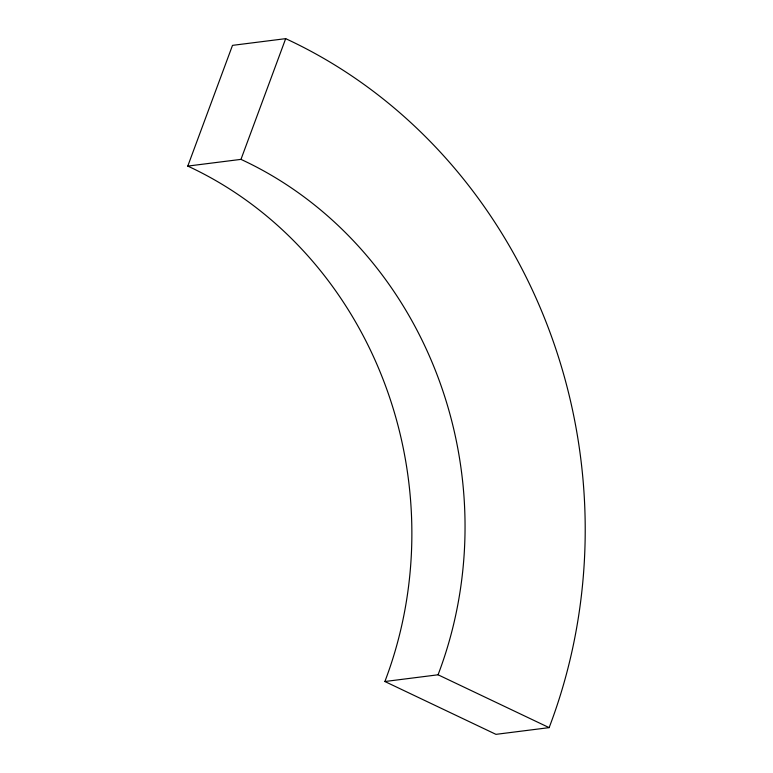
<?xml version="1.0" encoding="UTF-8"?>
<svg xmlns="http://www.w3.org/2000/svg" width="773" height="773" viewBox="0 0 773 773"><rect width="100%" height="100%" fill="white"/><g stroke="black" fill="none" stroke-linecap="round" stroke-linejoin="round"><path stroke-width="1.16" d="M187.781 166.089L232.499 45.365L285.681 38.65A521.881 476.284 82.8 0 1 549.139 727.635L495.957 734.35L384.877 681.515A390.413 356.295 82.8 0 0 187.781 166.089L240.973 159.373L285.681 38.65M384.877 681.515L438.059 674.79L549.139 727.635M240.973 159.373A390.413 356.295 82.8 0 1 438.059 674.79"/></g></svg>
